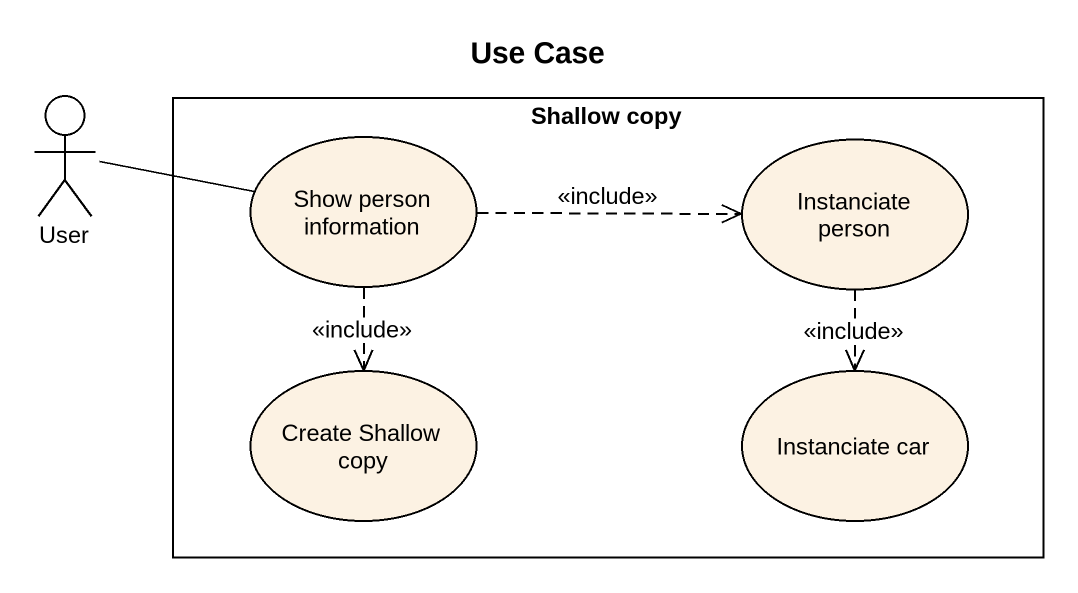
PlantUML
@startuml
title Use Case
actor User
rectangle "Shallow copy" as Shallow_copy {
  usecase "Show person information" as Show_person_information
  usecase "Instanciate person" as Instanciate_person
  usecase "Create Shallow copy" as Create_Shallow_copy
  usecase "Instanciate car" as Instanciate_car
}
User -right- Show_person_information
Show_person_information .right.> Instanciate_person : <<include>>
Show_person_information ..> Create_Shallow_copy : <<include>>
Instanciate_person ..> Instanciate_car : <<include>>
@enduml
